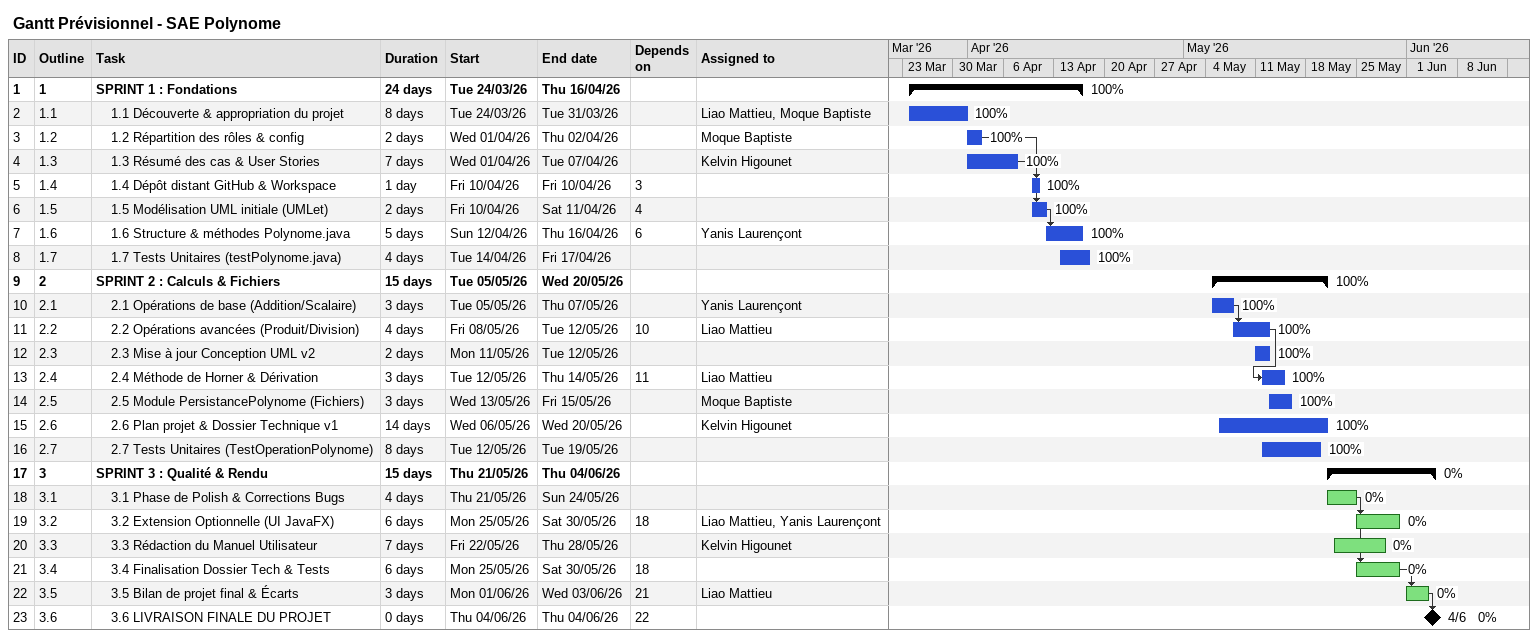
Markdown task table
Gantt Prévisionnel - SAE Polynome

| ID | WBS | Task | Duration | Start | Finish | Predecessors | Resources | % complete |
|---|---|---|---|---|---|---|---|---|
| 1 | 1 | **SPRINT 1 : Fondations** | 24d | 2026-03-24 | 2026-04-16 |  |  | 100 |
| 2 | 1.1 | 1.1 Découverte & appropriation du projet | 8d | 2026-03-24 | 2026-03-31 |  | Liao Mattieu, Moque Baptiste | 100 |
| 3 | 1.2 | 1.2 Répartition des rôles & config | 2d | 2026-04-01 | 2026-04-02 |  | Moque Baptiste | 100 |
| 4 | 1.3 | 1.3 Résumé des cas & User Stories | 7d | 2026-04-01 | 2026-04-07 |  | Kelvin Higounet | 100 |
| 5 | 1.4 | 1.4 Dépôt distant GitHub & Workspace | 1d | 2026-04-10 | 2026-04-10 | 3 |  | 100 |
| 6 | 1.5 | 1.5 Modélisation UML initiale (UMLet) | 2d | 2026-04-10 | 2026-04-11 | 4 |  | 100 |
| 7 | 1.6 | 1.6 Structure & méthodes Polynome.java | 5d | 2026-04-12 | 2026-04-16 | 6 | Yanis Laurençont | 100 |
| 8 | 1.7 | 1.7 Tests Unitaires (testPolynome.java) | 4d | 2026-04-14 | 2026-04-17 |  |  | 100 |
| 9 | 2 | **SPRINT 2 : Calculs & Fichiers** | 15d | 2026-05-05 | 2026-05-20 |  |  | 100 |
| 10 | 2.1 | 2.1 Opérations de base (Addition/Scalaire) | 3d | 2026-05-05 | 2026-05-07 |  | Yanis Laurençont | 100 |
| 11 | 2.2 | 2.2 Opérations avancées (Produit/Division) | 4d | 2026-05-08 | 2026-05-12 | 10 | Liao Mattieu | 100 |
| 12 | 2.3 | 2.3 Mise à jour Conception UML v2 | 2d | 2026-05-11 | 2026-05-12 |  |  | 100 |
| 13 | 2.4 | 2.4 Méthode de Horner & Dérivation | 3d | 2026-05-12 | 2026-05-14 | 11 | Liao Mattieu | 100 |
| 14 | 2.5 | 2.5 Module PersistancePolynome (Fichiers) | 3d | 2026-05-13 | 2026-05-15 |  | Moque Baptiste | 100 |
| 15 | 2.6 | 2.6 Plan projet & Dossier Technique v1 | 14d | 2026-05-06 | 2026-05-20 |  | Kelvin Higounet | 100 |
| 16 | 2.7 | 2.7 Tests Unitaires (TestOperationPolynome) | 8d | 2026-05-12 | 2026-05-19 |  |  | 100 |
| 17 | 3 | **SPRINT 3 : Qualité & Rendu** | 15d | 2026-05-21 | 2026-06-04 |  |  | 0 |
| 18 | 3.1 | 3.1 Phase de Polish & Corrections Bugs | 4d | 2026-05-21 | 2026-05-24 |  |  | 0 |
| 19 | 3.2 | 3.2 Extension Optionnelle (UI JavaFX) | 6d | 2026-05-25 | 2026-05-30 | 18 | Liao Mattieu, Yanis Laurençont | 0 |
| 20 | 3.3 | 3.3 Rédaction du Manuel Utilisateur | 7d | 2026-05-22 | 2026-05-28 |  | Kelvin Higounet | 0 |
| 21 | 3.4 | 3.4 Finalisation Dossier Tech & Tests | 6d | 2026-05-25 | 2026-05-30 | 18 |  | 0 |
| 22 | 3.5 | 3.5 Bilan de projet final & Écarts | 3d | 2026-06-01 | 2026-06-03 | 21 | Liao Mattieu | 0 |
| 23 | 3.6 | 3.6 LIVRAISON FINALE DU PROJET | 0d | 2026-06-04 | 2026-06-04 | 22 |  | 0 |
